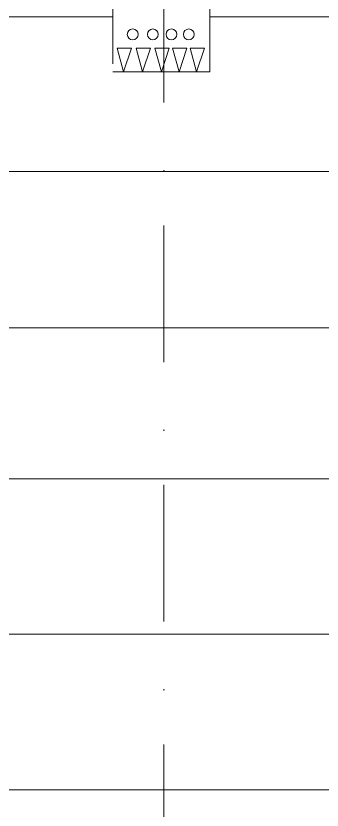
# Model space of a CAD drawing. Header units: millimetres. Extents: x 2399 to 111977, y 1313 to 59551.
# Drawn here: x 15164 to 15954, y 38151 to 40203 of the extents above; entities that cross this region are included whole.
import ezdxf

# ---------------------------------------------------------------- set-up
doc = ezdxf.new("R2010")
doc.units = ezdxf.units.MM
doc.linetypes.add('Штрихпунктирная', pattern=[670.277762, 352.777767, -176.388884, 0, -141.111112])
doc.layers.add('hatch1', color=7, linetype='Continuous', lineweight=20, true_color=0x6a6a6a)
doc.layers.add('main line', color=7, linetype='Continuous', lineweight=13)

msp = doc.modelspace()

# ---------------------------------------------------------------- linework, layer by layer
at = {"layer": 'hatch1', "color": 251, "linetype": 'Continuous', "lineweight": 20, "true_color": 0x6a6a6a}
for p, q in [((15424.7944, 40119.6047), (15461.9342, 40119.6047)), ((15441.5855, 40058.7584), (15461.9342, 40119.6047)), ((15473.6988, 40119.6047), (15490.4899, 40058.7584)), ((15473.6988, 40119.6047), (15510.8386, 40119.6047)), ((15490.4899, 40058.7584), (15510.8386, 40119.6047)), ((15522.6032, 40119.6047), (15539.3943, 40058.7584)), ((15522.6032, 40119.6047), (15559.7431, 40119.6047)), ((15539.3943, 40058.7584), (15559.7431, 40119.6047)), ((15568.0229, 40119.6047), (15605.1627, 40119.6047)), ((15568.0229, 40119.6047), (15584.814, 40058.7584)), ((15584.814, 40058.7584), (15605.1627, 40119.6047)), ((15613.4426, 40119.6047), (15650.5824, 40119.6047)), ((15613.4426, 40119.6047), (15630.2337, 40058.7584)), ((15630.2337, 40058.7584), (15650.5824, 40119.6047))]:
    msp.add_line(p, q, dxfattribs=at)
for centre in [(15465.1626, 40155.3064), (15517.1404, 40155.3064), (15565.1413, 40155.3064), (15610.0721, 40155.3064)]:
    msp.add_circle(centre, 13.9829, dxfattribs=at)
at = {"layer": 'main line', "color": 7, "linetype": 'Штрихпунктирная', "lineweight": 13}
msp.add_line((15545.2827, 57761.4746), (15545.2827, 33588.1714), dxfattribs=at)
at = {"layer": 'main line', "color": 7, "linetype": 'Continuous', "lineweight": 13}
for p, q in [((15664.6588, 41027.3134), (15664.6588, 40058.5118)), ((15413.5067, 40078.8033), (15413.5067, 41019.3615)), ((15060.1686, 40200.9059), (15413.5067, 40200.9059)), ((15664.6588, 40200.9059), (16030.3968, 40200.9059)), ((15424.7944, 40119.6047), (15441.5855, 40058.7584)), ((15413.5067, 40058.5118), (15664.6588, 40058.5118)), ((14767.799, 39801.2776), (16357.9296, 39801.2776)), ((14619.4789, 39397.1859), (16471.0864, 39397.1859)), ((14208.9924, 39006.9339), (16880.048, 39006.9339)), ((14394.9321, 38604.9569), (16695.6333, 38604.9569)), ((14340.642, 38202.9799), (16701.764, 38202.9799))]:
    msp.add_line(p, q, dxfattribs=at)

doc.saveas('drawing.dxf')
